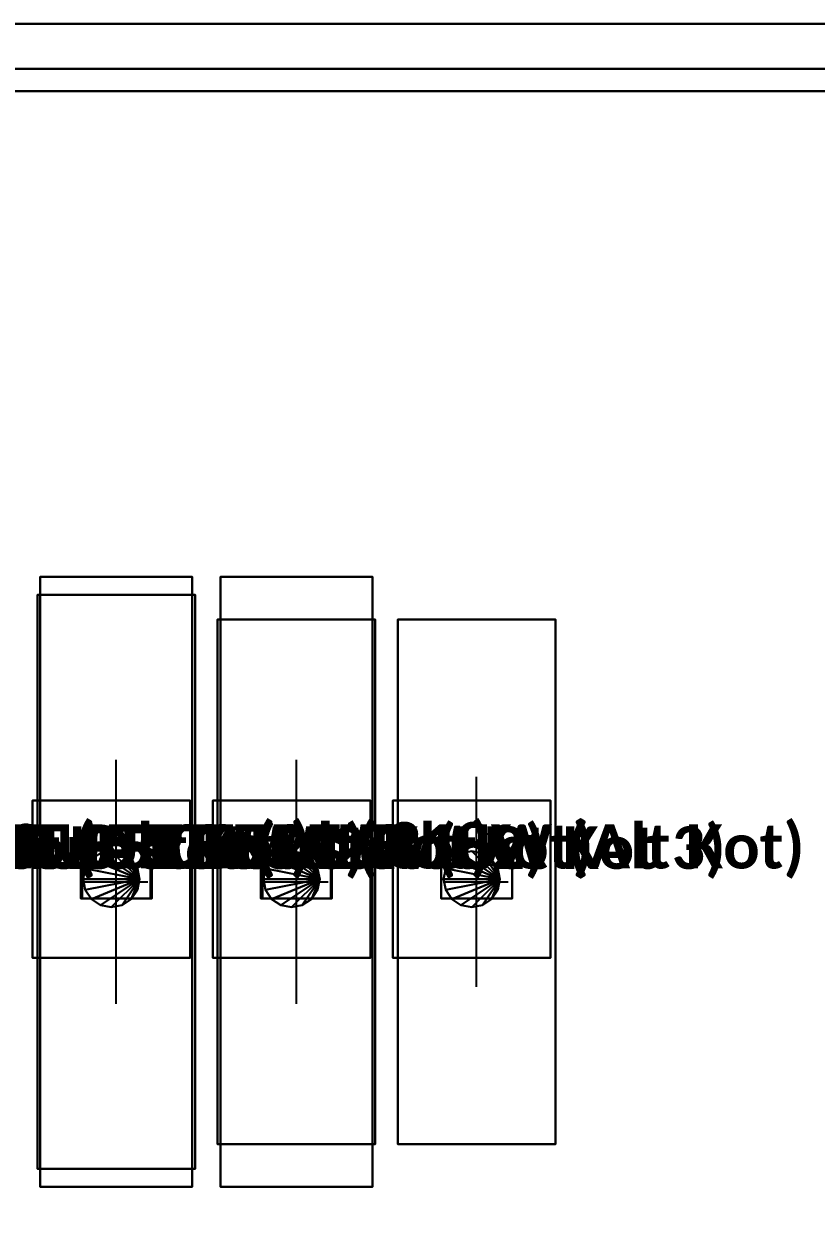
# Model space of a CAD drawing. Header units: metres. Extents: x -12.5 to 12.5, y -33.2 to 2.
# Drawn here: x -2.538 to -1.834, y 0.947 to 2 of the extents above; entities that cross this region are included whole.
import ezdxf
from ezdxf.enums import TextEntityAlignment as Align

# ---------------------------------------------------------------- set-up
doc = ezdxf.new("R2010")
doc.units = ezdxf.units.M
for name, color, linetype in [('EKP_TURK_TELEKOM_RRU', 4, 'CONTINUOUS'), ('EKP_TURKCELL_RRU', 5, 'CONTINUOUS'), ('EKP_VODAFONE_RRU', 1, 'CONTINUOUS'), ('KORKULUK_KAPI', 4, 'CONTINUOUS'), ('MONTAJ_BORULARI', 2, 'CONTINUOUS'), ('ZEMIN_PLATFORM', 8, 'CONTINUOUS')]:
    doc.layers.add(name, color=color, linetype=linetype)
doc.styles.get("Standard").update_dxf_attribs({"font": 'calibrib.ttf'})

msp = doc.modelspace()

# ---------------------------------------------------------------- linework, layer by layer
at = {"layer": 'EKP_TURK_TELEKOM_RRU'}
for p, q in [((-2.2256, 1.4707, 0.48), (-2.3656, 1.4707, 0.48)), ((-2.3656, 1.4707, 0.48), (-2.3656, 1.0047, 0.48)), ((-2.2256, 1.4707, 0.99), (-2.3656, 1.4707, 0.99)), ((-2.3656, 1.4707, 0.99), (-2.3656, 1.0047, 0.99)), ((-2.3656, 1.4707, 0.48), (-2.3656, 1.4707, 0.99)), ((-2.2256, 1.0047, 0.48), (-2.2256, 1.4707, 0.48)), ((-2.2256, 1.0047, 0.99), (-2.2256, 1.4707, 0.99)), ((-2.2256, 1.4707, 0.48), (-2.2256, 1.4707, 0.99)), ((-2.0656, 1.4707, 0.48), (-2.2056, 1.4707, 0.48)), ((-2.2056, 1.4707, 0.48), (-2.2056, 1.0047, 0.48)), ((-2.0656, 1.4707, 0.99), (-2.2056, 1.4707, 0.99)), ((-2.2056, 1.4707, 0.99), (-2.2056, 1.0047, 0.99)), ((-2.2056, 1.4707, 0.48), (-2.2056, 1.4707, 0.99)), ((-2.0656, 1.0047, 0.48), (-2.0656, 1.4707, 0.48)), ((-2.0656, 1.0047, 0.99), (-2.0656, 1.4707, 0.99)), ((-2.0656, 1.4707, 0.48), (-2.0656, 1.4707, 0.99)), ((-2.2956, 1.1445, 0.99), (-2.2956, 1.3309, 0.99)), ((-2.1356, 1.1445, 0.99), (-2.1356, 1.3309, 0.99)), ((-2.2641, 1.2527, 0.99), (-2.3271, 1.2527, 0.99)), ((-2.3271, 1.2527, 0.99), (-2.3271, 1.2227, 0.99)), ((-2.2641, 1.2527, 1.02), (-2.3271, 1.2527, 1.02)), ((-2.3271, 1.2527, 1.02), (-2.3271, 1.2227, 1.02)), ((-2.3271, 1.2527, 0.99), (-2.3271, 1.2527, 1.02)), ((-2.2641, 1.2227, 0.99), (-2.2641, 1.2527, 0.99)), ((-2.2641, 1.2227, 1.02), (-2.2641, 1.2527, 1.02)), ((-2.2641, 1.2527, 0.99), (-2.2641, 1.2527, 1.02)), ((-2.1041, 1.2527, 0.99), (-2.1671, 1.2527, 0.99)), ((-2.1671, 1.2527, 0.99), (-2.1671, 1.2227, 0.99)), ((-2.1041, 1.2527, 1.02), (-2.1671, 1.2527, 1.02)), ((-2.1671, 1.2527, 1.02), (-2.1671, 1.2227, 1.02)), ((-2.1671, 1.2527, 0.99), (-2.1671, 1.2527, 1.02)), ((-2.1041, 1.2227, 0.99), (-2.1041, 1.2527, 0.99)), ((-2.1041, 1.2227, 1.02), (-2.1041, 1.2527, 1.02)), ((-2.1041, 1.2527, 0.99), (-2.1041, 1.2527, 1.02)), ((-2.3236, 1.2377, 0.99), (-2.2676, 1.2377, 0.99)), ((-2.1636, 1.2377, 0.99), (-2.1076, 1.2377, 0.99)), ((-2.3271, 1.2227, 0.99), (-2.2641, 1.2227, 0.99)), ((-2.3271, 1.2227, 1.02), (-2.2641, 1.2227, 1.02)), ((-2.3271, 1.2227, 0.99), (-2.3271, 1.2227, 1.02)), ((-2.2641, 1.2227, 0.99), (-2.2641, 1.2227, 1.02)), ((-2.1671, 1.2227, 0.99), (-2.1041, 1.2227, 0.99)), ((-2.1671, 1.2227, 1.02), (-2.1041, 1.2227, 1.02)), ((-2.1671, 1.2227, 0.99), (-2.1671, 1.2227, 1.02)), ((-2.1041, 1.2227, 0.99), (-2.1041, 1.2227, 1.02)), ((-2.3656, 1.0047, 0.48), (-2.2256, 1.0047, 0.48)), ((-2.3656, 1.0047, 0.99), (-2.2256, 1.0047, 0.99)), ((-2.3656, 1.0047, 0.48), (-2.3656, 1.0047, 0.99)), ((-2.2256, 1.0047, 0.48), (-2.2256, 1.0047, 0.99)), ((-2.2056, 1.0047, 0.48), (-2.0656, 1.0047, 0.48)), ((-2.2056, 1.0047, 0.99), (-2.0656, 1.0047, 0.99)), ((-2.2056, 1.0047, 0.48), (-2.2056, 1.0047, 0.99)), ((-2.0656, 1.0047, 0.48), (-2.0656, 1.0047, 0.99))]:
    msp.add_line(p, q, dxfattribs=at)
for points in [[(-2.3656, 1.0047, 0.48), (-2.2256, 1.0047, 0.48), (-2.2256, 1.4707, 0.48), (-2.3656, 1.4707, 0.48)], [(-2.3656, 1.0047, 0.99), (-2.2256, 1.0047, 0.99), (-2.2256, 1.4707, 0.99), (-2.3656, 1.4707, 0.99)], [(-2.3656, 1.4707, 0.48), (-2.2256, 1.4707, 0.48), (-2.2256, 1.4707, 0.99), (-2.3656, 1.4707, 0.99)], [(-2.3656, 1.0047, 0.48), (-2.3656, 1.4707, 0.48), (-2.3656, 1.4707, 0.99), (-2.3656, 1.0047, 0.99)], [(-2.2256, 1.0047, 0.48), (-2.2256, 1.4707, 0.48), (-2.2256, 1.4707, 0.99), (-2.2256, 1.0047, 0.99)], [(-2.2056, 1.0047, 0.48), (-2.0656, 1.0047, 0.48), (-2.0656, 1.4707, 0.48), (-2.2056, 1.4707, 0.48)], [(-2.2056, 1.0047, 0.99), (-2.0656, 1.0047, 0.99), (-2.0656, 1.4707, 0.99), (-2.2056, 1.4707, 0.99)], [(-2.2056, 1.4707, 0.48), (-2.0656, 1.4707, 0.48), (-2.0656, 1.4707, 0.99), (-2.2056, 1.4707, 0.99)], [(-2.2056, 1.0047, 0.48), (-2.2056, 1.4707, 0.48), (-2.2056, 1.4707, 0.99), (-2.2056, 1.0047, 0.99)], [(-2.0656, 1.0047, 0.48), (-2.0656, 1.4707, 0.48), (-2.0656, 1.4707, 0.99), (-2.0656, 1.0047, 0.99)], [(-2.3271, 1.2227, 0.99), (-2.2641, 1.2227, 0.99), (-2.2641, 1.2527, 0.99), (-2.3271, 1.2527, 0.99)], [(-2.3271, 1.2227, 1.02), (-2.2641, 1.2227, 1.02), (-2.2641, 1.2527, 1.02), (-2.3271, 1.2527, 1.02)], [(-2.3271, 1.2527, 0.99), (-2.2641, 1.2527, 0.99), (-2.2641, 1.2527, 1.02), (-2.3271, 1.2527, 1.02)], [(-2.3271, 1.2227, 0.99), (-2.3271, 1.2527, 0.99), (-2.3271, 1.2527, 1.02), (-2.3271, 1.2227, 1.02)], [(-2.2641, 1.2227, 0.99), (-2.2641, 1.2527, 0.99), (-2.2641, 1.2527, 1.02), (-2.2641, 1.2227, 1.02)], [(-2.1671, 1.2227, 0.99), (-2.1041, 1.2227, 0.99), (-2.1041, 1.2527, 0.99), (-2.1671, 1.2527, 0.99)], [(-2.1671, 1.2227, 1.02), (-2.1041, 1.2227, 1.02), (-2.1041, 1.2527, 1.02), (-2.1671, 1.2527, 1.02)], [(-2.1671, 1.2527, 0.99), (-2.1041, 1.2527, 0.99), (-2.1041, 1.2527, 1.02), (-2.1671, 1.2527, 1.02)], [(-2.1671, 1.2227, 0.99), (-2.1671, 1.2527, 0.99), (-2.1671, 1.2527, 1.02), (-2.1671, 1.2227, 1.02)], [(-2.1041, 1.2227, 0.99), (-2.1041, 1.2527, 0.99), (-2.1041, 1.2527, 1.02), (-2.1041, 1.2227, 1.02)], [(-2.3271, 1.2227, 0.99), (-2.2641, 1.2227, 0.99), (-2.2641, 1.2227, 1.02), (-2.3271, 1.2227, 1.02)], [(-2.1671, 1.2227, 0.99), (-2.1041, 1.2227, 0.99), (-2.1041, 1.2227, 1.02), (-2.1671, 1.2227, 1.02)], [(-2.3656, 1.0047, 0.48), (-2.2256, 1.0047, 0.48), (-2.2256, 1.0047, 0.99), (-2.3656, 1.0047, 0.99)], [(-2.2056, 1.0047, 0.48), (-2.0656, 1.0047, 0.48), (-2.0656, 1.0047, 0.99), (-2.2056, 1.0047, 0.99)]]:
    msp.add_3dface(points, dxfattribs=at)
at = {"layer": 'EKP_TURKCELL_RRU'}
for p, q in [((-2.3856, 1.4927, 0.48), (-2.5256, 1.4927, 0.48)), ((-2.5256, 1.4927, 0.48), (-2.5256, 0.9827, 0.48)), ((-2.3856, 1.4927, 0.99), (-2.5256, 1.4927, 0.99)), ((-2.5256, 1.4927, 0.99), (-2.5256, 0.9827, 0.99)), ((-2.5256, 1.4927, 0.48), (-2.5256, 1.4927, 0.99)), ((-2.3856, 0.9827, 0.48), (-2.3856, 1.4927, 0.48)), ((-2.3856, 0.9827, 0.99), (-2.3856, 1.4927, 0.99)), ((-2.3856, 1.4927, 0.48), (-2.3856, 1.4927, 0.99)), ((-2.4556, 1.1357, 0.99), (-2.4556, 1.3397, 0.99)), ((-2.4241, 1.2527, 0.99), (-2.4871, 1.2527, 0.99)), ((-2.4871, 1.2527, 0.99), (-2.4871, 1.2227, 0.99)), ((-2.4241, 1.2527, 1.02), (-2.4871, 1.2527, 1.02)), ((-2.4871, 1.2527, 1.02), (-2.4871, 1.2227, 1.02)), ((-2.4871, 1.2527, 0.99), (-2.4871, 1.2527, 1.02)), ((-2.4241, 1.2227, 0.99), (-2.4241, 1.2527, 0.99)), ((-2.4241, 1.2227, 1.02), (-2.4241, 1.2527, 1.02)), ((-2.4241, 1.2527, 0.99), (-2.4241, 1.2527, 1.02)), ((-2.4836, 1.2377, 0.99), (-2.4276, 1.2377, 0.99)), ((-2.4871, 1.2227, 0.99), (-2.4241, 1.2227, 0.99)), ((-2.4871, 1.2227, 1.02), (-2.4241, 1.2227, 1.02)), ((-2.4871, 1.2227, 0.99), (-2.4871, 1.2227, 1.02)), ((-2.4241, 1.2227, 0.99), (-2.4241, 1.2227, 1.02)), ((-2.5256, 0.9827, 0.48), (-2.3856, 0.9827, 0.48)), ((-2.5256, 0.9827, 0.99), (-2.3856, 0.9827, 0.99)), ((-2.5256, 0.9827, 0.48), (-2.5256, 0.9827, 0.99)), ((-2.3856, 0.9827, 0.48), (-2.3856, 0.9827, 0.99))]:
    msp.add_line(p, q, dxfattribs=at)
for points in [[(-2.5256, 0.9827, 0.48), (-2.3856, 0.9827, 0.48), (-2.3856, 1.4927, 0.48), (-2.5256, 1.4927, 0.48)], [(-2.5256, 0.9827, 0.99), (-2.3856, 0.9827, 0.99), (-2.3856, 1.4927, 0.99), (-2.5256, 1.4927, 0.99)], [(-2.5256, 1.4927, 0.48), (-2.3856, 1.4927, 0.48), (-2.3856, 1.4927, 0.99), (-2.5256, 1.4927, 0.99)], [(-2.5256, 0.9827, 0.48), (-2.5256, 1.4927, 0.48), (-2.5256, 1.4927, 0.99), (-2.5256, 0.9827, 0.99)], [(-2.3856, 0.9827, 0.48), (-2.3856, 1.4927, 0.48), (-2.3856, 1.4927, 0.99), (-2.3856, 0.9827, 0.99)], [(-2.4871, 1.2227, 0.99), (-2.4241, 1.2227, 0.99), (-2.4241, 1.2527, 0.99), (-2.4871, 1.2527, 0.99)], [(-2.4871, 1.2227, 1.02), (-2.4241, 1.2227, 1.02), (-2.4241, 1.2527, 1.02), (-2.4871, 1.2527, 1.02)], [(-2.4871, 1.2527, 0.99), (-2.4241, 1.2527, 0.99), (-2.4241, 1.2527, 1.02), (-2.4871, 1.2527, 1.02)], [(-2.4871, 1.2227, 0.99), (-2.4871, 1.2527, 0.99), (-2.4871, 1.2527, 1.02), (-2.4871, 1.2227, 1.02)], [(-2.4241, 1.2227, 0.99), (-2.4241, 1.2527, 0.99), (-2.4241, 1.2527, 1.02), (-2.4241, 1.2227, 1.02)], [(-2.4871, 1.2227, 0.99), (-2.4241, 1.2227, 0.99), (-2.4241, 1.2227, 1.02), (-2.4871, 1.2227, 1.02)], [(-2.5256, 0.9827, 0.48), (-2.3856, 0.9827, 0.48), (-2.3856, 0.9827, 0.99), (-2.5256, 0.9827, 0.99)]]:
    msp.add_3dface(points, dxfattribs=at)
at = {"layer": 'EKP_VODAFONE_RRU'}
for p, q in [((-2.3881, 1.5087, 1.23), (-2.5231, 1.5087, 1.23)), ((-2.5231, 1.5087, 1.23), (-2.5231, 0.9667, 1.23)), ((-2.3881, 1.5087, 1.74), (-2.5231, 1.5087, 1.74)), ((-2.5231, 1.5087, 1.74), (-2.5231, 0.9667, 1.74)), ((-2.5231, 1.5087, 1.23), (-2.5231, 1.5087, 1.74)), ((-2.3881, 0.9667, 1.23), (-2.3881, 1.5087, 1.23)), ((-2.3881, 0.9667, 1.74), (-2.3881, 1.5087, 1.74)), ((-2.3881, 1.5087, 1.23), (-2.3881, 1.5087, 1.74)), ((-2.2281, 1.5087, 1.23), (-2.3631, 1.5087, 1.23)), ((-2.3631, 1.5087, 1.23), (-2.3631, 0.9667, 1.23)), ((-2.2281, 1.5087, 1.74), (-2.3631, 1.5087, 1.74)), ((-2.3631, 1.5087, 1.74), (-2.3631, 0.9667, 1.74)), ((-2.3631, 1.5087, 1.23), (-2.3631, 1.5087, 1.74)), ((-2.2281, 0.9667, 1.23), (-2.2281, 1.5087, 1.23)), ((-2.2281, 0.9667, 1.74), (-2.2281, 1.5087, 1.74)), ((-2.2281, 1.5087, 1.23), (-2.2281, 1.5087, 1.74)), ((-2.4556, 1.1293, 1.74), (-2.4556, 1.3461, 1.74)), ((-2.2956, 1.1293, 1.74), (-2.2956, 1.3461, 1.74)), ((-2.4252, 1.2527, 1.74), (-2.4859, 1.2527, 1.74)), ((-2.4859, 1.2527, 1.74), (-2.4859, 1.2227, 1.74)), ((-2.4252, 1.2527, 1.77), (-2.4859, 1.2527, 1.77)), ((-2.4859, 1.2527, 1.77), (-2.4859, 1.2227, 1.77)), ((-2.4859, 1.2527, 1.74), (-2.4859, 1.2527, 1.77)), ((-2.4252, 1.2227, 1.74), (-2.4252, 1.2527, 1.74)), ((-2.4252, 1.2227, 1.77), (-2.4252, 1.2527, 1.77)), ((-2.4252, 1.2527, 1.74), (-2.4252, 1.2527, 1.77)), ((-2.2652, 1.2527, 1.74), (-2.3259, 1.2527, 1.74)), ((-2.3259, 1.2527, 1.74), (-2.3259, 1.2227, 1.74)), ((-2.2652, 1.2527, 1.77), (-2.3259, 1.2527, 1.77)), ((-2.3259, 1.2527, 1.77), (-2.3259, 1.2227, 1.77)), ((-2.3259, 1.2527, 1.74), (-2.3259, 1.2527, 1.77)), ((-2.2652, 1.2227, 1.74), (-2.2652, 1.2527, 1.74)), ((-2.2652, 1.2227, 1.77), (-2.2652, 1.2527, 1.77)), ((-2.2652, 1.2527, 1.74), (-2.2652, 1.2527, 1.77)), ((-2.4826, 1.2377, 1.74), (-2.4286, 1.2377, 1.74)), ((-2.3226, 1.2377, 1.74), (-2.2686, 1.2377, 1.74)), ((-2.4859, 1.2227, 1.74), (-2.4252, 1.2227, 1.74)), ((-2.4859, 1.2227, 1.77), (-2.4252, 1.2227, 1.77)), ((-2.4859, 1.2227, 1.74), (-2.4859, 1.2227, 1.77)), ((-2.4252, 1.2227, 1.74), (-2.4252, 1.2227, 1.77)), ((-2.3259, 1.2227, 1.74), (-2.2652, 1.2227, 1.74)), ((-2.3259, 1.2227, 1.77), (-2.2652, 1.2227, 1.77)), ((-2.3259, 1.2227, 1.74), (-2.3259, 1.2227, 1.77)), ((-2.2652, 1.2227, 1.74), (-2.2652, 1.2227, 1.77)), ((-2.5231, 0.9667, 1.23), (-2.3881, 0.9667, 1.23)), ((-2.5231, 0.9667, 1.74), (-2.3881, 0.9667, 1.74)), ((-2.5231, 0.9667, 1.23), (-2.5231, 0.9667, 1.74)), ((-2.3881, 0.9667, 1.23), (-2.3881, 0.9667, 1.74)), ((-2.3631, 0.9667, 1.23), (-2.2281, 0.9667, 1.23)), ((-2.3631, 0.9667, 1.74), (-2.2281, 0.9667, 1.74)), ((-2.3631, 0.9667, 1.23), (-2.3631, 0.9667, 1.74)), ((-2.2281, 0.9667, 1.23), (-2.2281, 0.9667, 1.74))]:
    msp.add_line(p, q, dxfattribs=at)
for points in [[(-2.5231, 0.9667, 1.23), (-2.3881, 0.9667, 1.23), (-2.3881, 1.5087, 1.23), (-2.5231, 1.5087, 1.23)], [(-2.5231, 0.9667, 1.74), (-2.3881, 0.9667, 1.74), (-2.3881, 1.5087, 1.74), (-2.5231, 1.5087, 1.74)], [(-2.5231, 1.5087, 1.23), (-2.3881, 1.5087, 1.23), (-2.3881, 1.5087, 1.74), (-2.5231, 1.5087, 1.74)], [(-2.5231, 0.9667, 1.23), (-2.5231, 1.5087, 1.23), (-2.5231, 1.5087, 1.74), (-2.5231, 0.9667, 1.74)], [(-2.3881, 0.9667, 1.23), (-2.3881, 1.5087, 1.23), (-2.3881, 1.5087, 1.74), (-2.3881, 0.9667, 1.74)], [(-2.3631, 0.9667, 1.23), (-2.2281, 0.9667, 1.23), (-2.2281, 1.5087, 1.23), (-2.3631, 1.5087, 1.23)], [(-2.3631, 0.9667, 1.74), (-2.2281, 0.9667, 1.74), (-2.2281, 1.5087, 1.74), (-2.3631, 1.5087, 1.74)], [(-2.3631, 1.5087, 1.23), (-2.2281, 1.5087, 1.23), (-2.2281, 1.5087, 1.74), (-2.3631, 1.5087, 1.74)], [(-2.3631, 0.9667, 1.23), (-2.3631, 1.5087, 1.23), (-2.3631, 1.5087, 1.74), (-2.3631, 0.9667, 1.74)], [(-2.2281, 0.9667, 1.23), (-2.2281, 1.5087, 1.23), (-2.2281, 1.5087, 1.74), (-2.2281, 0.9667, 1.74)], [(-2.4859, 1.2227, 1.74), (-2.4252, 1.2227, 1.74), (-2.4252, 1.2527, 1.74), (-2.4859, 1.2527, 1.74)], [(-2.4859, 1.2227, 1.77), (-2.4252, 1.2227, 1.77), (-2.4252, 1.2527, 1.77), (-2.4859, 1.2527, 1.77)], [(-2.4859, 1.2527, 1.74), (-2.4252, 1.2527, 1.74), (-2.4252, 1.2527, 1.77), (-2.4859, 1.2527, 1.77)], [(-2.4859, 1.2227, 1.74), (-2.4859, 1.2527, 1.74), (-2.4859, 1.2527, 1.77), (-2.4859, 1.2227, 1.77)], [(-2.4252, 1.2227, 1.74), (-2.4252, 1.2527, 1.74), (-2.4252, 1.2527, 1.77), (-2.4252, 1.2227, 1.77)], [(-2.3259, 1.2227, 1.74), (-2.2652, 1.2227, 1.74), (-2.2652, 1.2527, 1.74), (-2.3259, 1.2527, 1.74)], [(-2.3259, 1.2227, 1.77), (-2.2652, 1.2227, 1.77), (-2.2652, 1.2527, 1.77), (-2.3259, 1.2527, 1.77)], [(-2.3259, 1.2527, 1.74), (-2.2652, 1.2527, 1.74), (-2.2652, 1.2527, 1.77), (-2.3259, 1.2527, 1.77)], [(-2.3259, 1.2227, 1.74), (-2.3259, 1.2527, 1.74), (-2.3259, 1.2527, 1.77), (-2.3259, 1.2227, 1.77)], [(-2.2652, 1.2227, 1.74), (-2.2652, 1.2527, 1.74), (-2.2652, 1.2527, 1.77), (-2.2652, 1.2227, 1.77)], [(-2.4859, 1.2227, 1.74), (-2.4252, 1.2227, 1.74), (-2.4252, 1.2227, 1.77), (-2.4859, 1.2227, 1.77)], [(-2.3259, 1.2227, 1.74), (-2.2652, 1.2227, 1.74), (-2.2652, 1.2227, 1.77), (-2.3259, 1.2227, 1.77)], [(-2.5231, 0.9667, 1.23), (-2.3881, 0.9667, 1.23), (-2.3881, 0.9667, 1.74), (-2.5231, 0.9667, 1.74)], [(-2.3631, 0.9667, 1.23), (-2.2281, 0.9667, 1.23), (-2.2281, 0.9667, 1.74), (-2.3631, 0.9667, 1.74)]]:
    msp.add_3dface(points, dxfattribs=at)
at = {"layer": 'KORKULUK_KAPI'}
for p, q in [((-1.8, 1.96), (-4.3, 1.96)), ((-1.8, 1.96, 1.7), (-4.3, 1.96, 1.7)), ((-4.3, 1.94), (-1.8, 1.94)), ((-4.3, 1.94, 1.7), (-1.8, 1.94, 1.7))]:
    msp.add_line(p, q, dxfattribs=at)
for points in [[(-4.3, 1.94), (-1.8, 1.94), (-1.8, 1.96), (-4.3, 1.96)], [(-4.3, 1.94, 1.7), (-1.8, 1.94, 1.7), (-1.8, 1.96, 1.7), (-4.3, 1.96, 1.7)], [(-4.3, 1.96), (-1.8, 1.96), (-1.8, 1.96, 1.7), (-4.3, 1.96, 1.7)], [(-4.3, 1.94), (-1.8, 1.94), (-1.8, 1.94, 1.7), (-4.3, 1.94, 1.7)]]:
    msp.add_3dface(points, dxfattribs=at)
at = {"layer": 'MONTAJ_BORULARI'}
for p, q in [((-2.39, 1.31), (-2.53, 1.31)), ((-2.53, 1.31), (-2.53, 1.17)), ((-2.39, 1.31, 0.015), (-2.53, 1.31, 0.015)), ((-2.53, 1.31, 0.015), (-2.53, 1.17, 0.015)), ((-2.53, 1.31), (-2.53, 1.31, 0.015)), ((-2.39, 1.17), (-2.39, 1.31)), ((-2.39, 1.17, 0.015), (-2.39, 1.31, 0.015)), ((-2.39, 1.31), (-2.39, 1.31, 0.015)), ((-2.23, 1.31), (-2.37, 1.31)), ((-2.37, 1.31), (-2.37, 1.17)), ((-2.23, 1.31, 0.015), (-2.37, 1.31, 0.015)), ((-2.37, 1.31, 0.015), (-2.37, 1.17, 0.015)), ((-2.37, 1.31), (-2.37, 1.31, 0.015)), ((-2.23, 1.17), (-2.23, 1.31)), ((-2.23, 1.17, 0.015), (-2.23, 1.31, 0.015)), ((-2.23, 1.31), (-2.23, 1.31, 0.015)), ((-2.07, 1.31), (-2.21, 1.31)), ((-2.21, 1.31), (-2.21, 1.17)), ((-2.07, 1.31, 0.015), (-2.21, 1.31, 0.015)), ((-2.21, 1.31, 0.015), (-2.21, 1.17, 0.015)), ((-2.21, 1.31), (-2.21, 1.31, 0.015)), ((-2.07, 1.17), (-2.07, 1.31)), ((-2.07, 1.17, 0.015), (-2.07, 1.31, 0.015)), ((-2.07, 1.31), (-2.07, 1.31, 0.015)), ((-2.46, 1.265), (-2.4696, 1.2631)), ((-2.46, 1.265, 1.75), (-2.4696, 1.2631, 1.75)), ((-2.4504, 1.2631), (-2.46, 1.265)), ((-2.4504, 1.2631, 1.75), (-2.46, 1.265, 1.75)), ((-2.46, 1.265), (-2.46, 1.265, 1.75)), ((-2.3, 1.265), (-2.3096, 1.2631)), ((-2.3, 1.265, 1.75), (-2.3096, 1.2631, 1.75)), ((-2.2904, 1.2631), (-2.3, 1.265)), ((-2.2904, 1.2631, 1.75), (-2.3, 1.265, 1.75)), ((-2.3, 1.265), (-2.3, 1.265, 1.75)), ((-2.14, 1.265), (-2.1496, 1.2631)), ((-2.14, 1.265, 1.75), (-2.1496, 1.2631, 1.75)), ((-2.1304, 1.2631), (-2.14, 1.265)), ((-2.1304, 1.2631, 1.75), (-2.14, 1.265, 1.75)), ((-2.14, 1.265), (-2.14, 1.265, 1.75)), ((-2.4777, 1.2577), (-2.4831, 1.2496)), ((-2.4777, 1.2577, 1.75), (-2.4831, 1.2496, 1.75)), ((-2.4696, 1.2631), (-2.4777, 1.2577)), ((-2.4696, 1.2631, 1.75), (-2.4777, 1.2577, 1.75)), ((-2.4423, 1.2577), (-2.4504, 1.2631)), ((-2.4423, 1.2577, 1.75), (-2.4504, 1.2631, 1.75)), ((-2.4369, 1.2496), (-2.4423, 1.2577)), ((-2.4369, 1.2496, 1.75), (-2.4423, 1.2577, 1.75)), ((-2.3177, 1.2577), (-2.3231, 1.2496)), ((-2.3177, 1.2577, 1.75), (-2.3231, 1.2496, 1.75)), ((-2.3096, 1.2631), (-2.3177, 1.2577)), ((-2.3096, 1.2631, 1.75), (-2.3177, 1.2577, 1.75)), ((-2.2823, 1.2577), (-2.2904, 1.2631)), ((-2.2823, 1.2577, 1.75), (-2.2904, 1.2631, 1.75)), ((-2.2769, 1.2496), (-2.2823, 1.2577)), ((-2.2769, 1.2496, 1.75), (-2.2823, 1.2577, 1.75)), ((-2.1577, 1.2577), (-2.1631, 1.2496)), ((-2.1577, 1.2577, 1.75), (-2.1631, 1.2496, 1.75)), ((-2.1496, 1.2631), (-2.1577, 1.2577)), ((-2.1496, 1.2631, 1.75), (-2.1577, 1.2577, 1.75)), ((-2.1223, 1.2577), (-2.1304, 1.2631)), ((-2.1223, 1.2577, 1.75), (-2.1304, 1.2631, 1.75)), ((-2.1169, 1.2496), (-2.1223, 1.2577)), ((-2.1169, 1.2496, 1.75), (-2.1223, 1.2577, 1.75)), ((-2.4831, 1.2496), (-2.485, 1.24)), ((-2.4831, 1.2496, 1.75), (-2.485, 1.24, 1.75)), ((-2.435, 1.24), (-2.4369, 1.2496)), ((-2.435, 1.24, 1.75), (-2.4369, 1.2496, 1.75)), ((-2.3231, 1.2496), (-2.325, 1.24)), ((-2.3231, 1.2496, 1.75), (-2.325, 1.24, 1.75)), ((-2.275, 1.24), (-2.2769, 1.2496)), ((-2.275, 1.24, 1.75), (-2.2769, 1.2496, 1.75)), ((-2.1631, 1.2496), (-2.165, 1.24)), ((-2.1631, 1.2496, 1.75), (-2.165, 1.24, 1.75)), ((-2.115, 1.24), (-2.1169, 1.2496)), ((-2.115, 1.24, 1.75), (-2.1169, 1.2496, 1.75)), ((-2.485, 1.24), (-2.4831, 1.2304)), ((-2.485, 1.24, 1.75), (-2.4831, 1.2304, 1.75)), ((-2.485, 1.24), (-2.485, 1.24, 1.75)), ((-2.4369, 1.2304), (-2.435, 1.24)), ((-2.4369, 1.2304, 1.75), (-2.435, 1.24, 1.75)), ((-2.435, 1.24), (-2.435, 1.24, 1.75)), ((-2.325, 1.24), (-2.3231, 1.2304)), ((-2.325, 1.24, 1.75), (-2.3231, 1.2304, 1.75)), ((-2.325, 1.24), (-2.325, 1.24, 1.75)), ((-2.2769, 1.2304), (-2.275, 1.24)), ((-2.2769, 1.2304, 1.75), (-2.275, 1.24, 1.75)), ((-2.275, 1.24), (-2.275, 1.24, 1.75)), ((-2.165, 1.24), (-2.1631, 1.2304)), ((-2.165, 1.24, 1.75), (-2.1631, 1.2304, 1.75)), ((-2.165, 1.24), (-2.165, 1.24, 1.75)), ((-2.1169, 1.2304), (-2.115, 1.24)), ((-2.1169, 1.2304, 1.75), (-2.115, 1.24, 1.75)), ((-2.115, 1.24), (-2.115, 1.24, 1.75)), ((-2.4831, 1.2304), (-2.4777, 1.2223)), ((-2.4831, 1.2304, 1.75), (-2.4777, 1.2223, 1.75)), ((-2.4777, 1.2223), (-2.4696, 1.2169)), ((-2.4777, 1.2223, 1.75), (-2.4696, 1.2169, 1.75)), ((-2.4504, 1.2169), (-2.4423, 1.2223)), ((-2.4504, 1.2169, 1.75), (-2.4423, 1.2223, 1.75)), ((-2.4423, 1.2223), (-2.4369, 1.2304)), ((-2.4423, 1.2223, 1.75), (-2.4369, 1.2304, 1.75)), ((-2.3231, 1.2304), (-2.3177, 1.2223)), ((-2.3231, 1.2304, 1.75), (-2.3177, 1.2223, 1.75)), ((-2.3177, 1.2223), (-2.3096, 1.2169)), ((-2.3177, 1.2223, 1.75), (-2.3096, 1.2169, 1.75)), ((-2.2904, 1.2169), (-2.2823, 1.2223)), ((-2.2904, 1.2169, 1.75), (-2.2823, 1.2223, 1.75)), ((-2.2823, 1.2223), (-2.2769, 1.2304)), ((-2.2823, 1.2223, 1.75), (-2.2769, 1.2304, 1.75)), ((-2.1631, 1.2304), (-2.1577, 1.2223)), ((-2.1631, 1.2304, 1.75), (-2.1577, 1.2223, 1.75)), ((-2.1577, 1.2223), (-2.1496, 1.2169)), ((-2.1577, 1.2223, 1.75), (-2.1496, 1.2169, 1.75)), ((-2.1304, 1.2169), (-2.1223, 1.2223)), ((-2.1304, 1.2169, 1.75), (-2.1223, 1.2223, 1.75)), ((-2.1223, 1.2223), (-2.1169, 1.2304)), ((-2.1223, 1.2223, 1.75), (-2.1169, 1.2304, 1.75)), ((-2.4696, 1.2169), (-2.46, 1.215)), ((-2.4696, 1.2169, 1.75), (-2.46, 1.215, 1.75)), ((-2.46, 1.215), (-2.4504, 1.2169)), ((-2.46, 1.215, 1.75), (-2.4504, 1.2169, 1.75)), ((-2.46, 1.215), (-2.46, 1.215, 1.75)), ((-2.3096, 1.2169), (-2.3, 1.215)), ((-2.3096, 1.2169, 1.75), (-2.3, 1.215, 1.75)), ((-2.3, 1.215), (-2.2904, 1.2169)), ((-2.3, 1.215, 1.75), (-2.2904, 1.2169, 1.75)), ((-2.3, 1.215), (-2.3, 1.215, 1.75)), ((-2.1496, 1.2169), (-2.14, 1.215)), ((-2.1496, 1.2169, 1.75), (-2.14, 1.215, 1.75)), ((-2.14, 1.215), (-2.1304, 1.2169)), ((-2.14, 1.215, 1.75), (-2.1304, 1.2169, 1.75)), ((-2.14, 1.215), (-2.14, 1.215, 1.75)), ((-2.53, 1.17), (-2.39, 1.17)), ((-2.53, 1.17, 0.015), (-2.39, 1.17, 0.015)), ((-2.53, 1.17), (-2.53, 1.17, 0.015)), ((-2.39, 1.17), (-2.39, 1.17, 0.015)), ((-2.37, 1.17), (-2.23, 1.17)), ((-2.37, 1.17, 0.015), (-2.23, 1.17, 0.015)), ((-2.37, 1.17), (-2.37, 1.17, 0.015)), ((-2.23, 1.17), (-2.23, 1.17, 0.015)), ((-2.21, 1.17), (-2.07, 1.17)), ((-2.21, 1.17, 0.015), (-2.07, 1.17, 0.015)), ((-2.21, 1.17), (-2.21, 1.17, 0.015)), ((-2.07, 1.17), (-2.07, 1.17, 0.015))]:
    msp.add_line(p, q, dxfattribs=at)
for points in [[(-2.53, 1.17), (-2.39, 1.17), (-2.39, 1.31), (-2.53, 1.31)], [(-2.53, 1.17, 0.015), (-2.39, 1.17, 0.015), (-2.39, 1.31, 0.015), (-2.53, 1.31, 0.015)], [(-2.53, 1.31), (-2.39, 1.31), (-2.39, 1.31, 0.015), (-2.53, 1.31, 0.015)], [(-2.53, 1.17), (-2.53, 1.31), (-2.53, 1.31, 0.015), (-2.53, 1.17, 0.015)], [(-2.39, 1.17), (-2.39, 1.31), (-2.39, 1.31, 0.015), (-2.39, 1.17, 0.015)], [(-2.37, 1.17), (-2.23, 1.17), (-2.23, 1.31), (-2.37, 1.31)], [(-2.37, 1.17, 0.015), (-2.23, 1.17, 0.015), (-2.23, 1.31, 0.015), (-2.37, 1.31, 0.015)], [(-2.37, 1.31), (-2.23, 1.31), (-2.23, 1.31, 0.015), (-2.37, 1.31, 0.015)], [(-2.37, 1.17), (-2.37, 1.31), (-2.37, 1.31, 0.015), (-2.37, 1.17, 0.015)], [(-2.23, 1.17), (-2.23, 1.31), (-2.23, 1.31, 0.015), (-2.23, 1.17, 0.015)], [(-2.21, 1.17), (-2.07, 1.17), (-2.07, 1.31), (-2.21, 1.31)], [(-2.21, 1.17, 0.015), (-2.07, 1.17, 0.015), (-2.07, 1.31, 0.015), (-2.21, 1.31, 0.015)], [(-2.21, 1.31), (-2.07, 1.31), (-2.07, 1.31, 0.015), (-2.21, 1.31, 0.015)], [(-2.21, 1.17), (-2.21, 1.31), (-2.21, 1.31, 0.015), (-2.21, 1.17, 0.015)], [(-2.07, 1.17), (-2.07, 1.31), (-2.07, 1.31, 0.015), (-2.07, 1.17, 0.015)], [(-2.46, 1.265), (-2.4696, 1.2631), (-2.4696, 1.2631, 1.75), (-2.46, 1.265, 1.75)], [(-2.435, 1.24), (-2.46, 1.265), (-2.4696, 1.2631)], [(-2.435, 1.24, 1.75), (-2.46, 1.265, 1.75), (-2.4696, 1.2631, 1.75)], [(-2.4504, 1.2631), (-2.46, 1.265), (-2.46, 1.265, 1.75), (-2.4504, 1.2631, 1.75)], [(-2.435, 1.24), (-2.4504, 1.2631), (-2.46, 1.265)], [(-2.435, 1.24, 1.75), (-2.4504, 1.2631, 1.75), (-2.46, 1.265, 1.75)], [(-2.3, 1.265), (-2.3096, 1.2631), (-2.3096, 1.2631, 1.75), (-2.3, 1.265, 1.75)], [(-2.275, 1.24), (-2.3, 1.265), (-2.3096, 1.2631)], [(-2.275, 1.24, 1.75), (-2.3, 1.265, 1.75), (-2.3096, 1.2631, 1.75)], [(-2.2904, 1.2631), (-2.3, 1.265), (-2.3, 1.265, 1.75), (-2.2904, 1.2631, 1.75)], [(-2.275, 1.24), (-2.2904, 1.2631), (-2.3, 1.265)], [(-2.275, 1.24, 1.75), (-2.2904, 1.2631, 1.75), (-2.3, 1.265, 1.75)], [(-2.14, 1.265), (-2.1496, 1.2631), (-2.1496, 1.2631, 1.75), (-2.14, 1.265, 1.75)], [(-2.115, 1.24), (-2.14, 1.265), (-2.1496, 1.2631)], [(-2.115, 1.24, 1.75), (-2.14, 1.265, 1.75), (-2.1496, 1.2631, 1.75)], [(-2.1304, 1.2631), (-2.14, 1.265), (-2.14, 1.265, 1.75), (-2.1304, 1.2631, 1.75)], [(-2.115, 1.24), (-2.1304, 1.2631), (-2.14, 1.265)], [(-2.115, 1.24, 1.75), (-2.1304, 1.2631, 1.75), (-2.14, 1.265, 1.75)], [(-2.4777, 1.2577), (-2.4831, 1.2496), (-2.4831, 1.2496, 1.75), (-2.4777, 1.2577, 1.75)], [(-2.435, 1.24), (-2.4777, 1.2577), (-2.4831, 1.2496)], [(-2.435, 1.24, 1.75), (-2.4777, 1.2577, 1.75), (-2.4831, 1.2496, 1.75)], [(-2.4696, 1.2631), (-2.4777, 1.2577), (-2.4777, 1.2577, 1.75), (-2.4696, 1.2631, 1.75)], [(-2.435, 1.24), (-2.4696, 1.2631), (-2.4777, 1.2577)], [(-2.435, 1.24, 1.75), (-2.4696, 1.2631, 1.75), (-2.4777, 1.2577, 1.75)], [(-2.4423, 1.2577), (-2.4504, 1.2631), (-2.4504, 1.2631, 1.75), (-2.4423, 1.2577, 1.75)], [(-2.435, 1.24), (-2.4423, 1.2577), (-2.4504, 1.2631)], [(-2.435, 1.24, 1.75), (-2.4423, 1.2577, 1.75), (-2.4504, 1.2631, 1.75)], [(-2.4369, 1.2496), (-2.4423, 1.2577), (-2.4423, 1.2577, 1.75), (-2.4369, 1.2496, 1.75)], [(-2.435, 1.24), (-2.4369, 1.2496), (-2.4423, 1.2577)], [(-2.435, 1.24, 1.75), (-2.4369, 1.2496, 1.75), (-2.4423, 1.2577, 1.75)], [(-2.3177, 1.2577), (-2.3231, 1.2496), (-2.3231, 1.2496, 1.75), (-2.3177, 1.2577, 1.75)], [(-2.275, 1.24), (-2.3177, 1.2577), (-2.3231, 1.2496)], [(-2.275, 1.24, 1.75), (-2.3177, 1.2577, 1.75), (-2.3231, 1.2496, 1.75)], [(-2.3096, 1.2631), (-2.3177, 1.2577), (-2.3177, 1.2577, 1.75), (-2.3096, 1.2631, 1.75)], [(-2.275, 1.24), (-2.3096, 1.2631), (-2.3177, 1.2577)], [(-2.275, 1.24, 1.75), (-2.3096, 1.2631, 1.75), (-2.3177, 1.2577, 1.75)], [(-2.2823, 1.2577), (-2.2904, 1.2631), (-2.2904, 1.2631, 1.75), (-2.2823, 1.2577, 1.75)], [(-2.275, 1.24), (-2.2823, 1.2577), (-2.2904, 1.2631)], [(-2.275, 1.24, 1.75), (-2.2823, 1.2577, 1.75), (-2.2904, 1.2631, 1.75)], [(-2.2769, 1.2496), (-2.2823, 1.2577), (-2.2823, 1.2577, 1.75), (-2.2769, 1.2496, 1.75)], [(-2.275, 1.24), (-2.2769, 1.2496), (-2.2823, 1.2577)], [(-2.275, 1.24, 1.75), (-2.2769, 1.2496, 1.75), (-2.2823, 1.2577, 1.75)], [(-2.1577, 1.2577), (-2.1631, 1.2496), (-2.1631, 1.2496, 1.75), (-2.1577, 1.2577, 1.75)], [(-2.115, 1.24), (-2.1577, 1.2577), (-2.1631, 1.2496)], [(-2.115, 1.24, 1.75), (-2.1577, 1.2577, 1.75), (-2.1631, 1.2496, 1.75)], [(-2.1496, 1.2631), (-2.1577, 1.2577), (-2.1577, 1.2577, 1.75), (-2.1496, 1.2631, 1.75)], [(-2.115, 1.24), (-2.1496, 1.2631), (-2.1577, 1.2577)], [(-2.115, 1.24, 1.75), (-2.1496, 1.2631, 1.75), (-2.1577, 1.2577, 1.75)], [(-2.1223, 1.2577), (-2.1304, 1.2631), (-2.1304, 1.2631, 1.75), (-2.1223, 1.2577, 1.75)], [(-2.115, 1.24), (-2.1223, 1.2577), (-2.1304, 1.2631)], [(-2.115, 1.24, 1.75), (-2.1223, 1.2577, 1.75), (-2.1304, 1.2631, 1.75)], [(-2.1169, 1.2496), (-2.1223, 1.2577), (-2.1223, 1.2577, 1.75), (-2.1169, 1.2496, 1.75)], [(-2.115, 1.24), (-2.1169, 1.2496), (-2.1223, 1.2577)], [(-2.115, 1.24, 1.75), (-2.1169, 1.2496, 1.75), (-2.1223, 1.2577, 1.75)], [(-2.4831, 1.2496), (-2.485, 1.24), (-2.485, 1.24, 1.75), (-2.4831, 1.2496, 1.75)], [(-2.435, 1.24), (-2.4831, 1.2496), (-2.485, 1.24)], [(-2.435, 1.24, 1.75), (-2.4831, 1.2496, 1.75), (-2.485, 1.24, 1.75)], [(-2.435, 1.24), (-2.4369, 1.2496), (-2.4369, 1.2496, 1.75), (-2.435, 1.24, 1.75)], [(-2.3231, 1.2496), (-2.325, 1.24), (-2.325, 1.24, 1.75), (-2.3231, 1.2496, 1.75)], [(-2.275, 1.24), (-2.3231, 1.2496), (-2.325, 1.24)], [(-2.275, 1.24, 1.75), (-2.3231, 1.2496, 1.75), (-2.325, 1.24, 1.75)], [(-2.275, 1.24), (-2.2769, 1.2496), (-2.2769, 1.2496, 1.75), (-2.275, 1.24, 1.75)], [(-2.1631, 1.2496), (-2.165, 1.24), (-2.165, 1.24, 1.75), (-2.1631, 1.2496, 1.75)], [(-2.115, 1.24), (-2.1631, 1.2496), (-2.165, 1.24)], [(-2.115, 1.24, 1.75), (-2.1631, 1.2496, 1.75), (-2.165, 1.24, 1.75)], [(-2.115, 1.24), (-2.1169, 1.2496), (-2.1169, 1.2496, 1.75), (-2.115, 1.24, 1.75)], [(-2.485, 1.24), (-2.4831, 1.2304), (-2.4831, 1.2304, 1.75), (-2.485, 1.24, 1.75)], [(-2.435, 1.24), (-2.485, 1.24), (-2.4831, 1.2304)], [(-2.435, 1.24, 1.75), (-2.485, 1.24, 1.75), (-2.4831, 1.2304, 1.75)], [(-2.435, 1.24), (-2.4831, 1.2304), (-2.4777, 1.2223)], [(-2.435, 1.24, 1.75), (-2.4831, 1.2304, 1.75), (-2.4777, 1.2223, 1.75)], [(-2.435, 1.24), (-2.4777, 1.2223), (-2.4696, 1.2169)], [(-2.435, 1.24, 1.75), (-2.4777, 1.2223, 1.75), (-2.4696, 1.2169, 1.75)], [(-2.435, 1.24), (-2.4696, 1.2169), (-2.46, 1.215)], [(-2.435, 1.24, 1.75), (-2.4696, 1.2169, 1.75), (-2.46, 1.215, 1.75)], [(-2.435, 1.24), (-2.46, 1.215), (-2.4504, 1.2169)], [(-2.435, 1.24, 1.75), (-2.46, 1.215, 1.75), (-2.4504, 1.2169, 1.75)], [(-2.435, 1.24), (-2.4504, 1.2169), (-2.4423, 1.2223)], [(-2.435, 1.24, 1.75), (-2.4504, 1.2169, 1.75), (-2.4423, 1.2223, 1.75)], [(-2.435, 1.24), (-2.4423, 1.2223), (-2.4369, 1.2304)], [(-2.435, 1.24, 1.75), (-2.4423, 1.2223, 1.75), (-2.4369, 1.2304, 1.75)], [(-2.4369, 1.2304), (-2.435, 1.24), (-2.435, 1.24, 1.75), (-2.4369, 1.2304, 1.75)], [(-2.325, 1.24), (-2.3231, 1.2304), (-2.3231, 1.2304, 1.75), (-2.325, 1.24, 1.75)], [(-2.275, 1.24), (-2.325, 1.24), (-2.3231, 1.2304)], [(-2.275, 1.24, 1.75), (-2.325, 1.24, 1.75), (-2.3231, 1.2304, 1.75)], [(-2.275, 1.24), (-2.3231, 1.2304), (-2.3177, 1.2223)], [(-2.275, 1.24, 1.75), (-2.3231, 1.2304, 1.75), (-2.3177, 1.2223, 1.75)], [(-2.275, 1.24), (-2.3177, 1.2223), (-2.3096, 1.2169)], [(-2.275, 1.24, 1.75), (-2.3177, 1.2223, 1.75), (-2.3096, 1.2169, 1.75)], [(-2.275, 1.24), (-2.3096, 1.2169), (-2.3, 1.215)], [(-2.275, 1.24, 1.75), (-2.3096, 1.2169, 1.75), (-2.3, 1.215, 1.75)], [(-2.275, 1.24), (-2.3, 1.215), (-2.2904, 1.2169)], [(-2.275, 1.24, 1.75), (-2.3, 1.215, 1.75), (-2.2904, 1.2169, 1.75)], [(-2.275, 1.24), (-2.2904, 1.2169), (-2.2823, 1.2223)], [(-2.275, 1.24, 1.75), (-2.2904, 1.2169, 1.75), (-2.2823, 1.2223, 1.75)], [(-2.275, 1.24), (-2.2823, 1.2223), (-2.2769, 1.2304)], [(-2.275, 1.24, 1.75), (-2.2823, 1.2223, 1.75), (-2.2769, 1.2304, 1.75)], [(-2.2769, 1.2304), (-2.275, 1.24), (-2.275, 1.24, 1.75), (-2.2769, 1.2304, 1.75)], [(-2.165, 1.24), (-2.1631, 1.2304), (-2.1631, 1.2304, 1.75), (-2.165, 1.24, 1.75)], [(-2.115, 1.24), (-2.165, 1.24), (-2.1631, 1.2304)], [(-2.115, 1.24, 1.75), (-2.165, 1.24, 1.75), (-2.1631, 1.2304, 1.75)], [(-2.115, 1.24), (-2.1631, 1.2304), (-2.1577, 1.2223)], [(-2.115, 1.24, 1.75), (-2.1631, 1.2304, 1.75), (-2.1577, 1.2223, 1.75)], [(-2.115, 1.24), (-2.1577, 1.2223), (-2.1496, 1.2169)], [(-2.115, 1.24, 1.75), (-2.1577, 1.2223, 1.75), (-2.1496, 1.2169, 1.75)], [(-2.115, 1.24), (-2.1496, 1.2169), (-2.14, 1.215)], [(-2.115, 1.24, 1.75), (-2.1496, 1.2169, 1.75), (-2.14, 1.215, 1.75)], [(-2.115, 1.24), (-2.14, 1.215), (-2.1304, 1.2169)], [(-2.115, 1.24, 1.75), (-2.14, 1.215, 1.75), (-2.1304, 1.2169, 1.75)], [(-2.115, 1.24), (-2.1304, 1.2169), (-2.1223, 1.2223)], [(-2.115, 1.24, 1.75), (-2.1304, 1.2169, 1.75), (-2.1223, 1.2223, 1.75)], [(-2.115, 1.24), (-2.1223, 1.2223), (-2.1169, 1.2304)], [(-2.115, 1.24, 1.75), (-2.1223, 1.2223, 1.75), (-2.1169, 1.2304, 1.75)], [(-2.1169, 1.2304), (-2.115, 1.24), (-2.115, 1.24, 1.75), (-2.1169, 1.2304, 1.75)], [(-2.4831, 1.2304), (-2.4777, 1.2223), (-2.4777, 1.2223, 1.75), (-2.4831, 1.2304, 1.75)], [(-2.4777, 1.2223), (-2.4696, 1.2169), (-2.4696, 1.2169, 1.75), (-2.4777, 1.2223, 1.75)], [(-2.4504, 1.2169), (-2.4423, 1.2223), (-2.4423, 1.2223, 1.75), (-2.4504, 1.2169, 1.75)], [(-2.4423, 1.2223), (-2.4369, 1.2304), (-2.4369, 1.2304, 1.75), (-2.4423, 1.2223, 1.75)], [(-2.3231, 1.2304), (-2.3177, 1.2223), (-2.3177, 1.2223, 1.75), (-2.3231, 1.2304, 1.75)], [(-2.3177, 1.2223), (-2.3096, 1.2169), (-2.3096, 1.2169, 1.75), (-2.3177, 1.2223, 1.75)], [(-2.2904, 1.2169), (-2.2823, 1.2223), (-2.2823, 1.2223, 1.75), (-2.2904, 1.2169, 1.75)], [(-2.2823, 1.2223), (-2.2769, 1.2304), (-2.2769, 1.2304, 1.75), (-2.2823, 1.2223, 1.75)], [(-2.1631, 1.2304), (-2.1577, 1.2223), (-2.1577, 1.2223, 1.75), (-2.1631, 1.2304, 1.75)], [(-2.1577, 1.2223), (-2.1496, 1.2169), (-2.1496, 1.2169, 1.75), (-2.1577, 1.2223, 1.75)], [(-2.1304, 1.2169), (-2.1223, 1.2223), (-2.1223, 1.2223, 1.75), (-2.1304, 1.2169, 1.75)], [(-2.1223, 1.2223), (-2.1169, 1.2304), (-2.1169, 1.2304, 1.75), (-2.1223, 1.2223, 1.75)], [(-2.4696, 1.2169), (-2.46, 1.215), (-2.46, 1.215, 1.75), (-2.4696, 1.2169, 1.75)], [(-2.46, 1.215), (-2.4504, 1.2169), (-2.4504, 1.2169, 1.75), (-2.46, 1.215, 1.75)], [(-2.3096, 1.2169), (-2.3, 1.215), (-2.3, 1.215, 1.75), (-2.3096, 1.2169, 1.75)], [(-2.3, 1.215), (-2.2904, 1.2169), (-2.2904, 1.2169, 1.75), (-2.3, 1.215, 1.75)], [(-2.1496, 1.2169), (-2.14, 1.215), (-2.14, 1.215, 1.75), (-2.1496, 1.2169, 1.75)], [(-2.14, 1.215), (-2.1304, 1.2169), (-2.1304, 1.2169, 1.75), (-2.14, 1.215, 1.75)], [(-2.53, 1.17), (-2.39, 1.17), (-2.39, 1.17, 0.015), (-2.53, 1.17, 0.015)], [(-2.37, 1.17), (-2.23, 1.17), (-2.23, 1.17, 0.015), (-2.37, 1.17, 0.015)], [(-2.21, 1.17), (-2.07, 1.17), (-2.07, 1.17, 0.015), (-2.21, 1.17, 0.015)]]:
    msp.add_3dface(points, dxfattribs=at)
at = {"layer": 'ZEMIN_PLATFORM'}
for p, q in [((12.5, 2, -0.4), (-12.5, 2, -0.4)), ((12.5, 2), (-12.5, 2))]:
    msp.add_line(p, q, dxfattribs=at)
for points in [[(-12.5, 0, -0.4), (12.5, 0, -0.4), (12.5, 2, -0.4), (-12.5, 2, -0.4)], [(-12.5, 0), (12.5, 0), (12.5, 2), (-12.5, 2)], [(-12.5, 2, -0.4), (12.5, 2, -0.4), (12.5, 2), (-12.5, 2)]]:
    msp.add_3dface(points, dxfattribs=at)

# ---------------------------------------------------------------- texts
at = {"layer": 'EKP_TURK_TELEKOM_RRU'}
for s, p in [('TT RRU5527 (Alt Kot)', (-2.2956, 1.2691)), ('TT RRU5818W (Alt Kot)', (-2.1356, 1.2691))]:
    msp.add_text(s, height=0.0392, dxfattribs=at).set_placement(p, align=Align.MIDDLE_CENTER)
at = {"layer": 'EKP_TURKCELL_RRU'}
for s, p in [('Turkcell RRU5301 (Alt Kot)', (-2.6156, 1.2691)), ('Turkcell RRU5502 (Alt Kot)', (-2.4556, 1.2691))]:
    msp.add_text(s, height=0.0392, dxfattribs=at).set_placement(p, align=Align.MIDDLE_CENTER)
at = {"layer": 'EKP_VODAFONE_RRU'}
for s, p in [('Vodafone RRU5526t (Ust Kot 1)', (-2.6156, 1.268)), ('Vodafone RRU5526t (Ust Kot 2)', (-2.4556, 1.268)), ('Vodafone RRU5526t (Ust Kot 3)', (-2.2956, 1.268))]:
    msp.add_text(s, height=0.0378, dxfattribs=at).set_placement(p, align=Align.MIDDLE_CENTER)

doc.saveas('drawing.dxf')
